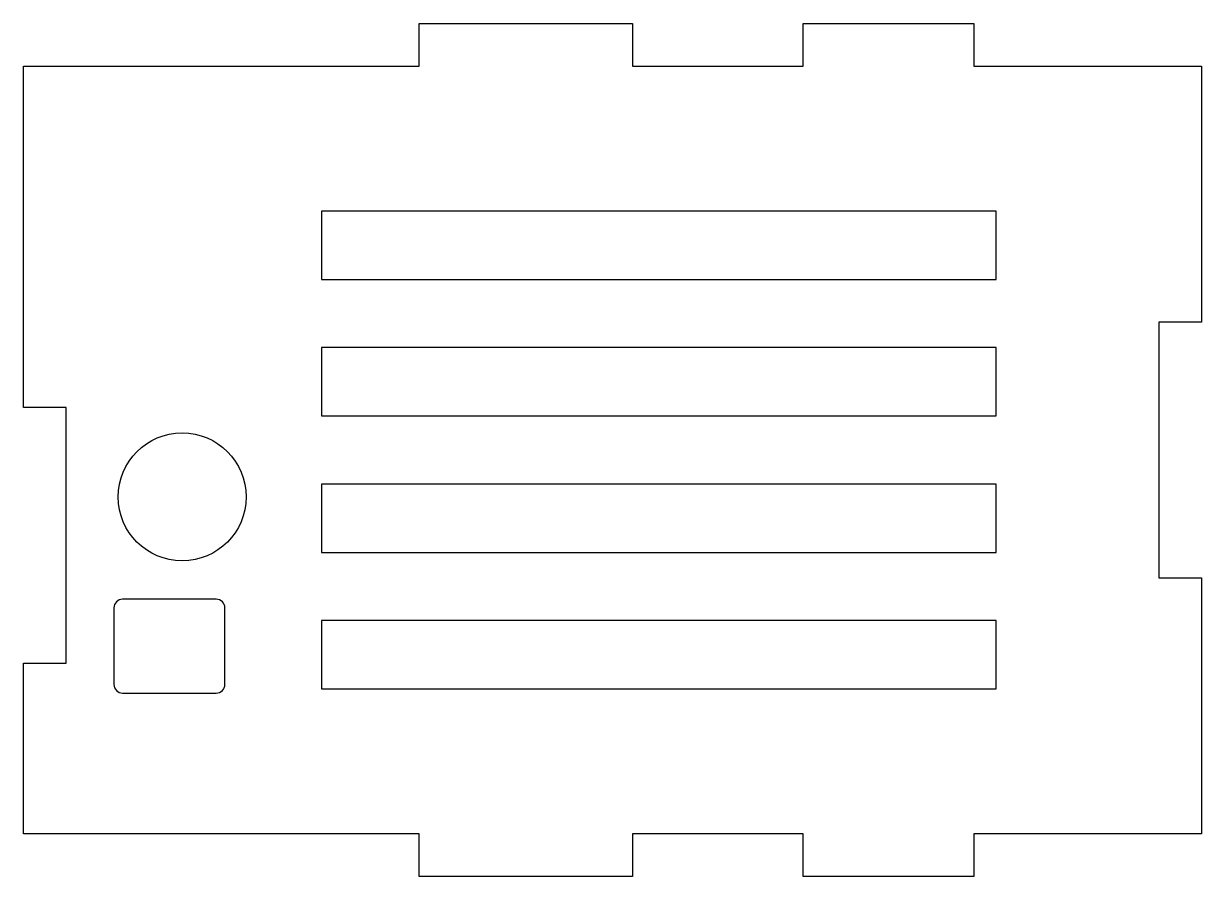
# Model space of a CAD drawing. Header units: millimetres. Extents: x -78 to 60, y -98 to 2.
import ezdxf

# ---------------------------------------------------------------- set-up
doc = ezdxf.new("R2010")
doc.units = ezdxf.units.MM
doc.layers.get('0').update_dxf_attribs({"linetype": 'CONTINUOUS'})

msp = doc.modelspace()

# ---------------------------------------------------------------- linework, layer by layer
for points in [[(60, -93), (33.3, -93), (33.3, -98), (13.3, -98), (13.3, -93), (-6.7, -93), (-6.7, -98), (-31.7, -98), (-31.7, -93), (-78.1, -93), (-78.1, -73), (-73.1, -73), (-73.1, -43), (-78.1, -43), (-78.1, -3), (-31.7, -3), (-31.7, 2), (-6.7, 2), (-6.7, -3), (13.3, -3), (13.3, 2), (33.3, 2), (33.3, -3), (60, -3), (60, -33), (55, -33), (55, -63), (60, -63)], [(-43.15, -20), (-43.15, -28), (35.95, -28), (35.95, -20)], [(-43.15, -36), (-43.15, -44), (35.95, -44), (35.95, -36)], [(-43.15, -52), (-43.15, -60), (35.95, -60), (35.95, -52)], [(-43.15, -68), (-43.15, -76), (35.95, -76), (35.95, -68)]]:
    msp.add_lwpolyline(points, close=True)
msp.add_lwpolyline([(-54.5, -75.5), (-54.5, -66.5, 0.414214), (-55.5, -65.5), (-66.5, -65.5, 0.414214), (-67.5, -66.5), (-67.5, -75.5, 0.414214), (-66.5, -76.5), (-55.5, -76.5, 0.414214)], format="xyb", close=True)
msp.add_circle((-59.5, -53.5), 7.5)

doc.saveas('drawing.dxf')
